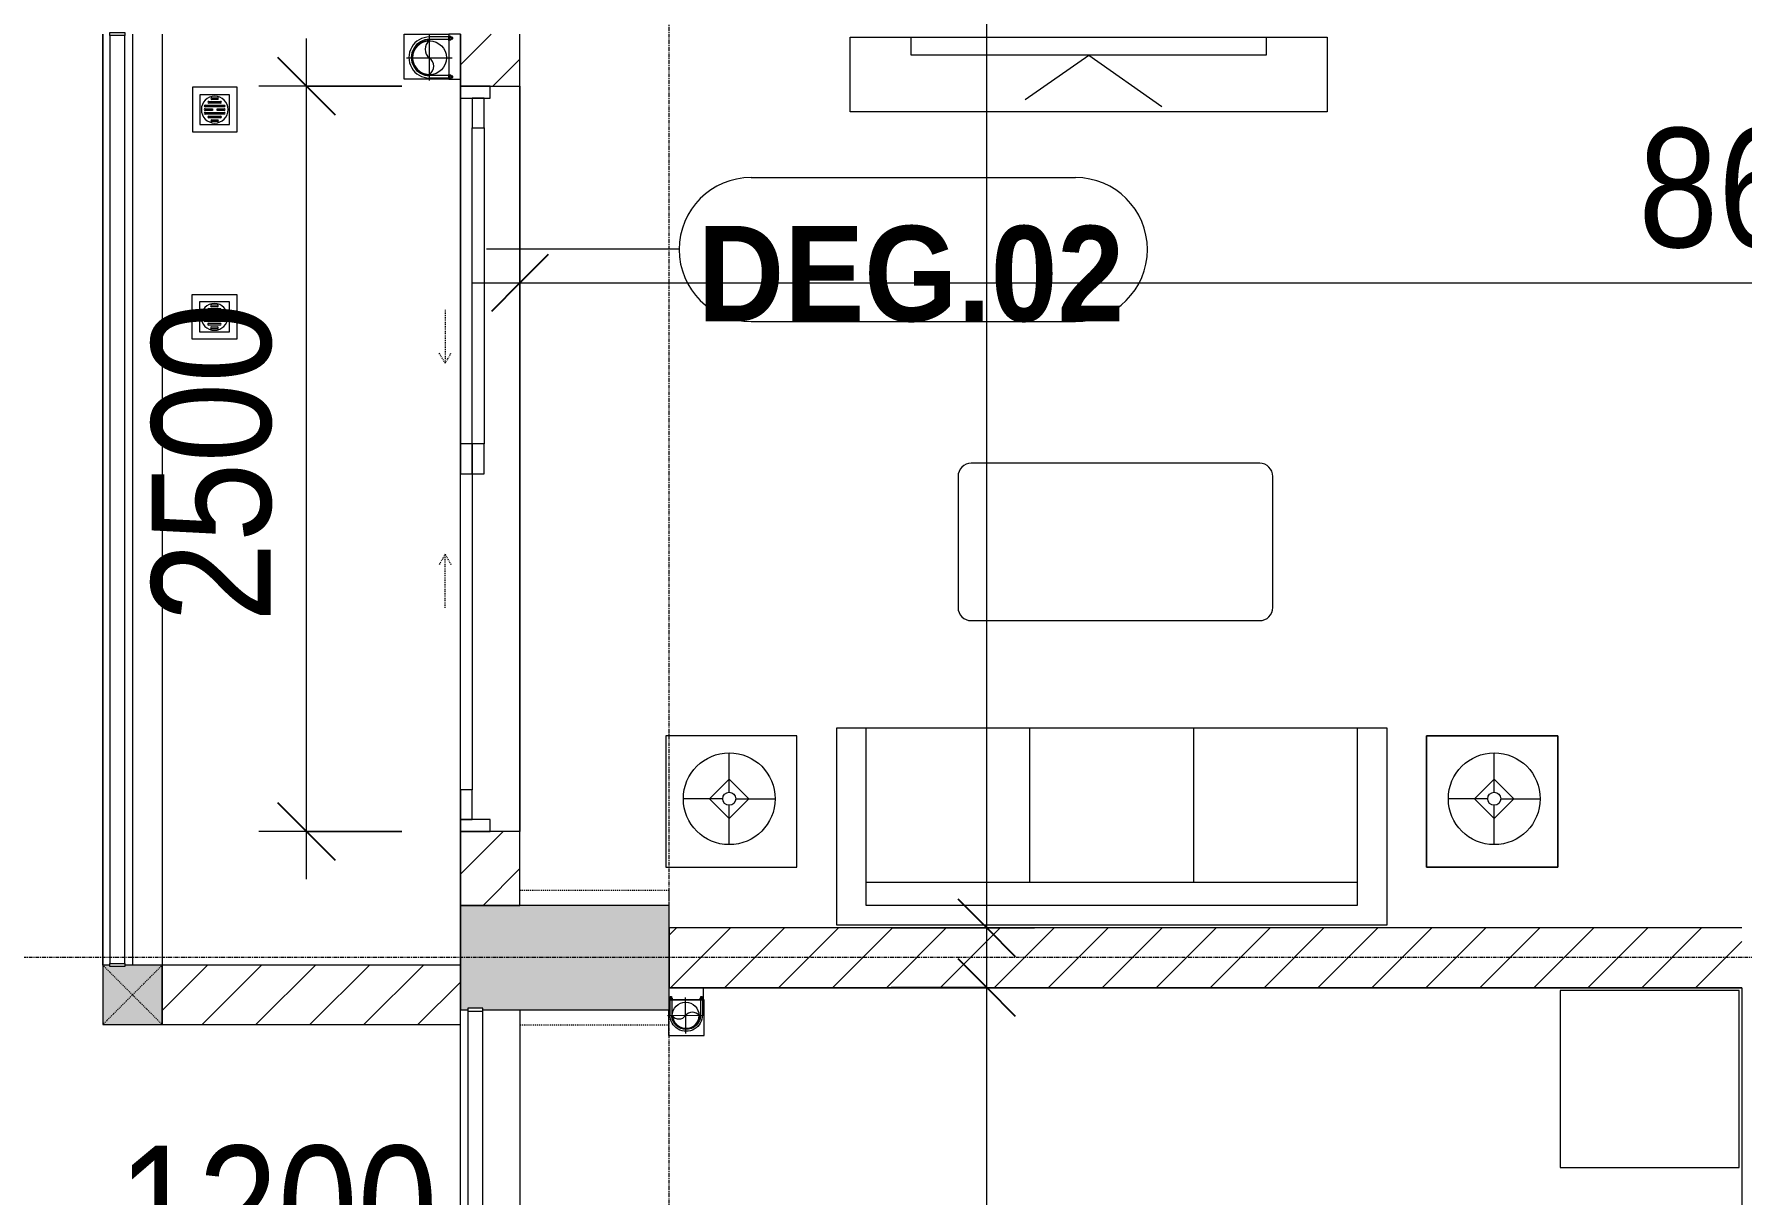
# Model space of a CAD drawing. Header units: millimetres. Extents: x 962 to 239635, y -15958 to 82755.
# Drawn here: x 167773 to 173503, y 60941 to 64835 of the extents above; entities that cross this region are included whole.
import ezdxf

# ---------------------------------------------------------------- set-up
doc = ezdxf.new("R2010")
doc.units = ezdxf.units.MM
for name, pattern in [('Dash', [6, 3, -3]), ('Dash 1_8_', [6.35, 3.175, -3.175]), ('Grid Line', [22.225, 12.7, -3.175, 3.175, -3.175]), ('IMPORT-CENTER _2_', [40.64, 25.4, -5.08, 5.08, -5.08])]:
    doc.linetypes.add(name, pattern=pattern)
for name, color, linetype, lineweight in [('0-1', 7, 'Continuous', 5), ('A-ANNO-DIMS', 211, 'Continuous', 9), ('A-ANNO-DIMS-160', 211, 'Continuous', 9), ('A-AREA', 32, 'Dash 1_8_', 9), ('A-DOOR', 31, 'Continuous', 9), ('A-DOOR-FRAM', 31, 'Continuous', 9), ('A-DOOR-HDLN', 31, 'Dash', 9), ('A-DOOR-IDEN', 31, 'Continuous', 9), ('A-FLOR-1', 250, 'Continuous', 9), ('A-FLOR-2', 9, 'Continuous', 9), ('A-FLOR-HRAL', 11, 'Continuous', 9), ('A-FLOR-HRAL-1', 254, 'Continuous', 9), ('A-FLOR-HRAL-2', 9, 'Continuous', 9), ('A-WALL', 113, 'Continuous', 9), ('A-WALL-2', 9, 'Continuous', 9), ('A-WALL-3', 113, 'Continuous', 18), ('A-WALL-PATT-2', 111, 'Continuous', 9), ('G-IMPT', 8, 'Continuous', 9), ('G-IMPT-1', 254, 'Continuous', 9), ('G-IMPT-2', 8, 'IMPORT-CENTER _2_', 9), ('I-FURN', 30, 'Continuous', 9), ('I-FURN-1', 254, 'Continuous', 9), ('M-EQPM', 50, 'Continuous', 9), ('M-EQPM-1', 254, 'Continuous', 9), ('S-COLS', 52, 'Continuous', 9), ('S-COLS-1', 52, 'Continuous', 5), ('S-COLS-2', 7, 'Continuous', 18), ('S-COLS-5', 52, 'Dash', 9), ('S-COLS-6', 52, 'Continuous', 18), ('S-COLS-HDLN', 52, 'Dash', 9), ('S-GRID-1', 1, 'Grid Line', 9)]:
    doc.layers.add(name, color=color, linetype=linetype, lineweight=lineweight)
doc.styles.add('Arial_B_6', font='arialbd_0.ttf', dxfattribs={"width": 0.9, "height": 320})
doc.styles.add('UTM Avo', font='UTM Avo.ttf', dxfattribs={"width": 0.9, "height": 400})
doc.dimstyles.new('1_Dim_chi_tiet_2_5', dxfattribs={"dimscale": 304.8, "dimtxt": 399.720379, "dimasz": 0.629921, "dimexe": 0.524934, "dimexo": 0.0625, "dimgap": 0.052493, "dimtad": 1, "dimdec": 0, "dimrnd": 5, "dimzin": 0, "dimdsep": 46, "dimtxsty": 'UTM Avo', "dimblk1": 'OBLIQUE', "dimblk2": 'OBLIQUE', "dimsah": 1, "dimcen": 0.09, "dimdle": 0.524934, "dimazin": 0, "dimtfac": 1, "dimtdec": 4, "dimtix": 1, "dimtmove": 0, "dimatfit": 3, "dimfxl": 1.049869, "dimfxlon": 1, "dimtvp": 1, "dimtolj": 1, "dimtzin": 0, "dimarcsym": 2})
doc.dimstyles.new('1_Dim_chi_tiet_2_5_1', dxfattribs={"dimscale": 304.8, "dimtxt": 399.720379, "dimasz": 0.629921, "dimexe": 0.524934, "dimexo": 0.0625, "dimgap": 0.052493, "dimtad": 1, "dimdec": 0, "dimrnd": 5, "dimzin": 0, "dimdsep": 46, "dimtxsty": 'UTM Avo', "dimblk1": 'OBLIQUE', "dimblk2": 'OBLIQUE', "dimsah": 1, "dimcen": 0.09, "dimdle": 0.524934, "dimazin": 0, "dimtfac": 1, "dimtdec": 4, "dimtix": 1, "dimtmove": 0, "dimatfit": 3, "dimfxl": 1.049869, "dimfxlon": 1, "dimtvp": 1, "dimtolj": 1, "dimtzin": 0, "dimarcsym": 2})
pattern_1 = [(45, (61750.9, 0), (-90.50967, 90.50967), [])]

# ---------------------------------------------------------------- blocks, each defined once
blk = doc.blocks.new('NCV_TKTC_KET CAU_rvt-1-TKCS_MB TẦNG 2')
at = {"layer": 'S-COLS-1'}
blk.add_hatch(color=256, dxfattribs=at).paths.add_polyline_path([(108152.6, 61561.9), (108152.6, 61911.9), (107452.6, 61911.9), (107452.6, 61561.9), (107477.5, 61561.9), (107477.5, 61566.9), (107527.5, 61566.9), (107527.5, 61561.9), (107700.9, 61561.9)])
at = {"layer": 'A-FLOR-1'}
for p, q in [((106252.6, 64835.3), (106252.6, 61711.9)), ((107452.4, 64835.3), (107452.4, 61711.9)), ((108152.6, 61635.3), (111752.1, 61635.3)), ((111752.1, 61635.3), (111752.1, 60038.1))]:
    blk.add_line(p, q, dxfattribs=at)
at = {"layer": 'S-COLS-2'}
for p, q in [((108152.6, 61911.9), (107452.6, 61911.9)), ((107452.6, 61911.9), (107452.6, 61561.9)), ((108152.6, 61561.9), (108152.6, 61911.9)), ((107452.6, 61561.9), (107477.5, 61561.9)), ((107527.5, 61561.9), (108152.6, 61561.9))]:
    blk.add_line(p, q, dxfattribs=at)
blk = doc.blocks.new('MAY GIAT - MAY GIAT_dwg-348053-TKCS_MB TẦNG 2')
at = {"layer": 'G-IMPT-1', "flags": 128}
blk.add_lwpolyline([(5, 596.6), (5, 2.3), (605, 2.3), (605, 596.6)], close=True, dxfattribs=at)
blk = doc.blocks.new('MAY GIAT - MAY GIAT-348233-TKCS_MB TẦNG 2')
at = {"layer": 'I-FURN-1'}
for p, q in [((5, 596.6), (5, 2.3)), ((605, 596.6), (5, 596.6)), ((605, 2.3), (605, 596.6)), ((5, 2.3), (605, 2.3))]:
    blk.add_line(p, q, dxfattribs=at)
blk.add_blockref('MAY GIAT - MAY GIAT_dwg-348053-TKCS_MB TẦNG 2', (0, 0))
blk = doc.blocks.new('Railing - 50 x 10mm-901205-TKCS_MB TẦNG 2')
at = {"layer": 'A-FLOR-HRAL-2'}
for p, q in [((25, 5), (-25, 5)), ((-25, 5), (-25, -5)), ((25, -5), (25, 5)), ((-25, -5), (25, -5))]:
    blk.add_line(p, q, dxfattribs=at)
blk = doc.blocks.new('Railing - Railing-883253-TKCS_MB TẦNG 2')
at = {"layer": 'A-FLOR-HRAL-2'}
for p, q in [((84569, 52296.2), (84569, 51181.2)), ((84619, 51181.2), (84619, 52296.2))]:
    blk.add_line(p, q, dxfattribs=at)
for p in [(84594, 52301.2), (84594, 51176.2)]:
    blk.add_blockref('Railing - 50 x 10mm-901205-TKCS_MB TẦNG 2', p)
blk = doc.blocks.new('LOBBY_SOFA_1 - LOBBY_SOFA_1-885811-TKCS_MB TẦNG 2')
at = {"layer": 'I-FURN'}
for p, q in [((-2556, 0), (-2556, -660)), ((-708, 0), (-2556, 0)), ((-708, -660), (-708, 0)), ((-2457, -66), (-2457, -660)), ((-807, -66), (-2457, -66)), ((-807, -660), (-807, -66)), ((-807, -143), (-2457, -143)), ((-1907, -143), (-1907, -660)), ((-1357, -143), (-1357, -660)), ((-3128.2, -193.5), (-2688.2, -193.5)), ((-3128.2, -633.5), (-3128.2, -193.5)), ((-2688.2, -193.5), (-2688.2, -633.5)), ((-575.9, -193.5), (-575.9, -633.5)), ((-135.9, -193.5), (-575.9, -193.5)), ((-135.9, -633.5), (-135.9, -193.5)), ((-2915.4, -269), (-2915.4, -401)), ((-348.6, -269), (-348.6, -401)), ((-2915.4, -357), (-2981.4, -423)), ((-2849.4, -423), (-2915.4, -357)), ((-414.6, -423), (-348.6, -357)), ((-348.6, -357), (-282.6, -423)), ((-2937.4, -423), (-3069.4, -423)), ((-2981.4, -423), (-2915.4, -489)), ((-2915.4, -489), (-2849.4, -423)), ((-2915.4, -445), (-2915.4, -577)), ((-2893.4, -423), (-2761.4, -423)), ((-370.6, -423), (-502.6, -423)), ((-348.6, -489), (-414.6, -423)), ((-282.6, -423), (-348.6, -489)), ((-348.6, -445), (-348.6, -577)), ((-326.6, -423), (-194.6, -423)), ((-2688.2, -633.5), (-3128.2, -633.5)), ((-2556, -660), (-708, -660)), ((-575.9, -633.5), (-135.9, -633.5)), ((-1160.3, -1020.5), (-2128.3, -1020.5)), ((-2172.3, -1064.5), (-2172.3, -1504.5)), ((-1116.3, -1504.5), (-1116.3, -1064.5)), ((-2128.3, -1548.5), (-1160.3, -1548.5))]:
    blk.add_line(p, q, dxfattribs=at)
for centre, radius in [((-2915.4, -423), 154), ((-348.6, -423), 154), ((-2915.4, -423), 22), ((-348.6, -423), 22)]:
    blk.add_circle(centre, radius, dxfattribs=at)
for centre, start, end in [((-2128.3, -1064.5), 90, 180), ((-1160.3, -1064.5), 0, 90), ((-2128.3, -1504.5), 180, 270), ((-1160.3, -1504.5), 270, 0)]:
    blk.add_arc(centre, 44, start, end, dxfattribs=at)
at = {"layer": 'I-FURN-1'}
for p, q in [((-708, 0), (-2556, 0)), ((-2556, 0), (-2556, -660)), ((-708, -660), (-708, 0)), ((-2688.2, -193.5), (-3128.2, -193.5)), ((-3128.2, -193.5), (-3128.2, -633.5)), ((-2688.2, -633.5), (-2688.2, -193.5)), ((-135.9, -193.5), (-575.9, -193.5)), ((-575.9, -193.5), (-575.9, -633.5)), ((-135.9, -633.5), (-135.9, -193.5)), ((-3128.2, -633.5), (-2688.2, -633.5)), ((-2556, -660), (-708, -660)), ((-575.9, -633.5), (-135.9, -633.5)), ((-1160.3, -1020.5), (-2128.3, -1020.5)), ((-2172.3, -1064.5), (-2172.3, -1504.5)), ((-1116.3, -1504.5), (-1116.3, -1064.5)), ((-2128.3, -1548.5), (-1160.3, -1548.5))]:
    blk.add_line(p, q, dxfattribs=at)
for centre, start, end in [((-2128.3, -1064.5), 90, 180), ((-1160.3, -1064.5), 0, 90), ((-2128.3, -1504.5), 180, 270), ((-1160.3, -1504.5), 270, 0)]:
    blk.add_arc(centre, 44, start, end, dxfattribs=at)
blk = doc.blocks.new('THU NUOC - THU NUOC-455054-TKCS_MB TẦNG 2')
at = {"layer": 'M-EQPM-1'}
for p, q in [((-66.3, -70.6), (-66.3, 79.4)), ((-66.3, 79.4), (83.7, 79.4)), ((83.7, 79.4), (83.7, -70.6)), ((58.7, 54.4), (-41.3, 54.4)), ((-41.3, 54.4), (-41.3, -45.6)), ((-23.3, 19.6), (40.9, 19.6)), ((40.9, 13.6), (-23.3, 13.6)), ((-23.3, 7.2), (0.7, 7.2)), ((0.7, 1.2), (-23.3, 1.2)), ((-11, 32.1), (28.5, 32.1)), ((28.5, 26.1), (-11, 26.1)), ((-1.1, 44.5), (18.5, 44.5)), ((18.5, 38.5), (-1.1, 38.5)), ((0.7, 7.2), (0.7, 1.2)), ((16.7, 1.2), (16.7, 7.2)), ((16.7, 7.2), (40.9, 7.2)), ((40.9, 1.2), (16.7, 1.2)), ((58.7, -45.6), (58.7, 54.4)), ((-41.3, -45.6), (58.7, -45.6)), ((-23.3, -4.8), (40.9, -4.8)), ((40.9, -10.8), (-23.3, -10.8)), ((-11, -17.3), (28.5, -17.3)), ((28.5, -23.3), (-11, -23.3)), ((-1.1, -29.6), (18.5, -29.6)), ((18.5, -35.6), (-1.1, -35.6)), ((83.7, -70.6), (-66.3, -70.6))]:
    blk.add_line(p, q, dxfattribs=at)
for centre, radius, start, end in [((8.7, 4.4), 45, 0, 180), ((8.7, 4.4), 45, 360, 180), ((8.7, 4.4), 45, 180, 0), ((8.7, 4.4), 45, 180, 360), ((-23.3, 16.6), 3, 90, 270), ((-23.3, 4.2), 3, 90, 270), ((-11, 29.1), 3, 90, 270), ((-1.1, 41.5), 3, 90, 270), ((18.5, 41.5), 3, 270, 90), ((28.5, 29.1), 3, 270, 90), ((40.9, 16.6), 3, 270, 90), ((40.9, 4.2), 3, 270, 90), ((-23.3, -7.8), 3, 90, 270), ((-11, -20.3), 3, 90, 270), ((-1.1, -32.6), 3, 90, 270), ((18.5, -32.6), 3, 270, 90), ((28.5, -20.3), 3, 270, 90), ((40.9, -7.8), 3, 270, 90)]:
    blk.add_arc(centre, radius, start, end, dxfattribs=at)
blk = doc.blocks.new('RES_BAN AN - RES_BAN AN-901221-TKCS_MB TẦNG 2')
at = {"layer": 'I-FURN-1'}
for p, q in [((0, 250), (1600, 250)), ((0, 0), (0, 250)), ((1600, 250), (1600, 0)), ((1600, 0), (0, 0))]:
    blk.add_line(p, q, dxfattribs=at)
blk = doc.blocks.new('KE TIVI-2 - KE TIVI-2-901222-TKCS_MB TẦNG 2')
at = {"layer": 'I-FURN-1'}
for p, q in [((0, 60), (-245.7, 232.1)), ((213, 209.1), (0, 60)), ((-595.6, 60), (595.6, 60)), ((-595.6, 0), (-595.6, 60)), ((595.6, 60), (595.6, 0)), ((595.6, 0), (-595.6, 0))]:
    blk.add_line(p, q, dxfattribs=at)
blk = doc.blocks.new('NCV_TKTC_TANG 2_rvt-1-TKCS_MB TẦNG 2')
at = {"layer": 'A-FLOR-2'}
for p, q in [((106452.6, 64835.3), (106452.6, 61711.9)), ((107652.6, 64660.3), (107652.6, 62160.3)), ((107652.6, 62160.3), (107652.6, 64660.3)), ((107452.6, 64620.3), (107452.6, 63460.3))]:
    blk.add_line(p, q, dxfattribs=at)
at = {"layer": 'A-WALL-2'}
for p, q in [((107652.6, 61561.9), (107652.6, 60436.9)), ((107452.6, 60436.9), (107452.6, 61511.9))]:
    blk.add_line(p, q, dxfattribs=at)
at = {"layer": 'A-FLOR-HRAL-1'}
blk.add_blockref('Railing - Railing-883253-TKCS_MB TẦNG 2', (22908.5, 9260.7), dxfattribs=at)
at = {"layer": 'I-FURN-1', "rotation": 180}
for name, p in [('RES_BAN AN - RES_BAN AN-901221-TKCS_MB TẦNG 2', (110360.8, 64824.9)), ('KE TIVI-2 - KE TIVI-2-901222-TKCS_MB TẦNG 2', (109560.8, 64824.9)), ('LOBBY_SOFA_1 - LOBBY_SOFA_1-885811-TKCS_MB TẦNG 2', (108006.1, 61846.9))]:
    blk.add_blockref(name, p, dxfattribs=at)
at = {"layer": 'I-FURN-1'}
blk.add_blockref('MAY GIAT - MAY GIAT-348233-TKCS_MB TẦNG 2', (111137.6, 61030.3), dxfattribs=at)
at = {"layer": 'M-EQPM-1'}
blk.add_blockref('THU NUOC - THU NUOC-455054-TKCS_MB TẦNG 2', (106618.8, 63882.2), dxfattribs=at)
blk = doc.blocks.new('DEG_02-DEG_03 - DEG_02-2500x2400mm-CỬA ĐI 02 CÁNH TRƯỢT-625766-TKCS_MB TẦNG 2')
at = {"layer": 'A-DOOR'}
for p, q in [((-1110, 100), (-1210, 100)), ((-1210, 100), (-1210, 60)), ((-1210, 60), (-1110, 60)), ((-1110, 60), (-1110, 100)), ((-1110, 100), (-50, 100)), ((-50, 60), (-1110, 60)), ((50, 100), (-50, 100)), ((-50, 100), (-50, 60)), ((50, 60), (-50, 60)), ((-50, 60), (-50, 20)), ((-50, 60), (50, 60)), ((50, 60), (50, 100)), ((50, 20), (50, 60)), ((50, 60), (1110, 60)), ((1210, 60), (1110, 60)), ((1110, 60), (1110, 20)), ((1210, 20), (1210, 60)), ((-50, 20), (50, 20)), ((1110, 20), (50, 20)), ((1110, 20), (1210, 20))]:
    blk.add_line(p, q, dxfattribs=at)
at = {"layer": 'A-DOOR-FRAM'}
for p, q in [((-1210, 100), (-1250, 100)), ((-1250, 100), (-1250, 0)), ((-1210, 0), (-1210, 100)), ((1250, 100), (1210, 100)), ((1210, 100), (1210, 0)), ((1250, 0), (1250, 100)), ((-1250, 0), (-1210, 0)), ((1210, 0), (1250, 0))]:
    blk.add_line(p, q, dxfattribs=at)
at = {"layer": 'A-DOOR-HDLN'}
for p, q in [((-500.4, 151.1), (-320.4, 151.1)), ((-320.4, 151.1), (-355, 171.1)), ((-320.4, 151.1), (-355, 131.1)), ((320.4, 151.1), (355, 171.1)), ((320.4, 151.1), (355, 131.1)), ((500.4, 151.1), (320.4, 151.1))]:
    blk.add_line(p, q, dxfattribs=at)
blk = doc.blocks.new('Railing - 50 x 10mm-1251311-TKCS_MB TẦNG 2')
at = {"layer": 'A-FLOR-HRAL'}
for p, q in [((25, 5), (-25, 5)), ((-25, 5), (-25, -5)), ((25, -5), (25, 5)), ((-25, -5), (25, -5))]:
    blk.add_line(p, q, dxfattribs=at)
blk = doc.blocks.new('Railing - Railing-1262642-TKCS_MB TẦNG 2')
at = {"layer": 'A-FLOR-HRAL'}
for p, q in [((106276.6, 64830.3), (106276.6, 61716.9)), ((106326.6, 61716.9), (106326.6, 64830.3))]:
    blk.add_line(p, q, dxfattribs=at)
at = {"extrusion": (0, 0, -1), "zscale": -1}
for p in [(-106301.6, 64835.3), (-106301.6, 61711.9)]:
    blk.add_blockref('Railing - 50 x 10mm-1251311-TKCS_MB TẦNG 2', p, dxfattribs=at)
blk = doc.blocks.new('TKTC_XREF_251221_MB TANG 2-7 - TKTC_XREF_260130_MB TANG 2-5_dwg_$cc-4746808-TKCS_MB TẦNG 2')
at = {"layer": 'G-IMPT-2'}
for p, q in [((0, -0.673), (0, 0.673)), ((-0.673, 0), (0.673, 0))]:
    blk.add_line(p, q, dxfattribs=at)
at = {"layer": 'M-EQPM'}
blk.add_circle((0, 0), 0.5, dxfattribs=at)
for centre, radius, start, end in [((0, 0), 0.5, 90, 270), ((0.188, 0.25), 0.313, 126.8699, 233.1301), ((-0.188, -0.25), 0.313, 306.8699, 53.1301)]:
    blk.add_arc(centre, radius, start, end, dxfattribs=at)
blk = doc.blocks.new('TKTC_XREF_251221_MB TANG 2-7 - TKTC_XREF_260130_MB TANG 2-5_dwg_CUM U_DN100-4746796-TKCS_MB TẦNG 2')
at = {"layer": 'G-IMPT'}
blk.add_hatch(color=256, dxfattribs=at).paths.add_polyline_path([(0, 61), (0, 57), (14.8, 55.1), (28.5, 49.4), (40.3, 40.3), (49.4, 28.5), (55.1, 14.8), (57, 0), (55.1, -14.8), (49.4, -28.5), (40.3, -40.3), (28.5, -49.4), (14.8, -55.1), (0, -57), (0, -61), (15.8, -58.9), (30.5, -52.8), (43.1, -43.1), (52.8, -30.5), (58.9, -15.8), (61, 0), (58.9, 15.8), (52.8, 30.5), (43.1, 43.1), (30.5, 52.8), (15.8, 58.9)])
for p, q in [((-79.1, 66.6), (-79.1, 63.4)), ((-76.6, 66.6), (-76.6, 63.4)), ((-74.6, 66.6), (-74.6, 63.4)), ((-72.7, 69.3), (-72.7, 60.7)), ((-66.9, 67.9), (-71.7, 67.9)), ((-66.9, 62.1), (-71.7, 62.1)), ((-65, 69), (0, 69)), ((-79.1, -63.4), (-79.1, -66.6)), ((-76.6, -63.4), (-76.6, -66.6)), ((-74.6, -63.4), (-74.6, -66.6)), ((-72.7, -60.7), (-72.7, -69.3)), ((-66.9, -62.1), (-71.7, -62.1)), ((-66.9, -67.9), (-71.7, -67.9)), ((-65, -69), (0, -69))]:
    blk.add_line(p, q, dxfattribs=at)
at = {"layer": 'G-IMPT', "flags": 128}
for points in [[(-72.7, 67.6), (-78.1, 67.6), (-78.1, 62.4), (-72.7, 62.4)], [(-71.7, 59.2), (-66.9, 59.2), (-66.9, 70.8), (-71.7, 70.8)], [(-66.9, 70.8), (-66.9, 72.7), (-65, 72.7), (-65, 57.3), (-66.9, 57.3), (-66.9, 59.2)], [(-65, 61), (0, 61), (0, 57)], [(-66.9, -59.2), (-66.9, -57.3), (-65, -57.3), (-65, -72.7), (-66.9, -72.7), (-66.9, -70.8)], [(-65, -61), (0, -61), (0, -57)], [(-72.7, -62.4), (-78.1, -62.4), (-78.1, -67.6), (-72.7, -67.6)], [(-71.7, -70.8), (-66.9, -70.8), (-66.9, -59.2), (-71.7, -59.2)]]:
    blk.add_lwpolyline(points, dxfattribs=at)
at = {"layer": 'G-IMPT'}
for centre, radius, start, end in [((-78.1, 66.6), 0.96, 90, 180), ((-78.1, 63.4), 0.96, 180, 270), ((-71.1, 69.3), 1.56, 112.61986, 247.38014), ((-67.9, 65), 4.8, 143.1301, 216.8699), ((-71.1, 60.7), 1.56, 112.61986, 247.38014), ((0, 0), 69, 270, 90), ((0, 0), 61, 270, 90), ((0, 0), 57, 270, 90), ((-78.1, -63.4), 0.96, 90, 180), ((-78.1, -66.6), 0.96, 180, 270), ((-71.1, -60.7), 1.56, 112.61986, 247.38014), ((-67.9, -65), 4.8, 143.1301, 216.8699), ((-71.1, -69.3), 1.56, 112.61986, 247.38014)]:
    blk.add_arc(centre, radius, start, end, dxfattribs=at)
blk = doc.blocks.new('TKTC_XREF_251221_MB TANG 2-7 - TKTC_XREF_260130_MB TANG 2-5_dwg_$cc-4746798-TKCS_MB TẦNG 2')
at = {"layer": 'G-IMPT-2'}
for p, q in [((0, -0.673), (0, 0.673)), ((-0.673, 0), (0.673, 0))]:
    blk.add_line(p, q, dxfattribs=at)
at = {"layer": 'M-EQPM'}
blk.add_circle((0, 0), 0.5, dxfattribs=at)
for centre, radius, start, end in [((0, 0), 0.5, 90, 270), ((0.188, 0.25), 0.313, 126.8699, 233.1301), ((-0.188, -0.25), 0.313, 306.8699, 53.1301)]:
    blk.add_arc(centre, radius, start, end, dxfattribs=at)
blk = doc.blocks.new('TKTC_XREF_251221_MB TANG 2-7 - TKTC_XREF_260130_MB TANG 2-5_dwg_CUM U_DN100-4746799-TKCS_MB TẦNG 2')
at = {"layer": 'G-IMPT'}
blk.add_hatch(color=256, dxfattribs=at).paths.add_polyline_path([(0, 61), (15.8, 58.9), (30.5, 52.8), (43.1, 43.1), (52.8, 30.5), (58.9, 15.8), (61, 0), (58.9, -15.8), (52.8, -30.5), (43.1, -43.1), (30.5, -52.8), (15.8, -58.9), (0, -61), (0, -57), (14.8, -55.1), (28.5, -49.4), (40.3, -40.3), (49.4, -28.5), (55.1, -14.8), (57, 0), (55.1, 14.8), (49.4, 28.5), (40.3, 40.3), (28.5, 49.4), (14.8, 55.1), (0, 57)])
for p, q in [((-79.1, 66.6), (-79.1, 63.4)), ((-76.6, 66.6), (-76.6, 63.4)), ((-74.6, 66.6), (-74.6, 63.4)), ((-72.7, 69.3), (-72.7, 60.7)), ((-66.9, 67.9), (-71.7, 67.9)), ((-66.9, 62.1), (-71.7, 62.1)), ((-65, 69), (0, 69)), ((-79.1, -63.4), (-79.1, -66.6)), ((-76.6, -63.4), (-76.6, -66.6)), ((-74.6, -63.4), (-74.6, -66.6)), ((-72.7, -60.7), (-72.7, -69.3)), ((-66.9, -62.1), (-71.7, -62.1)), ((-66.9, -67.9), (-71.7, -67.9)), ((-65, -69), (0, -69))]:
    blk.add_line(p, q, dxfattribs=at)
at = {"layer": 'G-IMPT', "flags": 128}
for points in [[(-66.9, 70.8), (-66.9, 72.7), (-65, 72.7), (-65, 57.3), (-66.9, 57.3), (-66.9, 59.2)], [(-72.7, 67.6), (-78.1, 67.6), (-78.1, 62.4), (-72.7, 62.4)], [(-71.7, 59.2), (-66.9, 59.2), (-66.9, 70.8), (-71.7, 70.8)], [(-65, 61), (0, 61), (0, 57)], [(-72.7, -62.4), (-78.1, -62.4), (-78.1, -67.6), (-72.7, -67.6)], [(-71.7, -70.8), (-66.9, -70.8), (-66.9, -59.2), (-71.7, -59.2)], [(-66.9, -59.2), (-66.9, -57.3), (-65, -57.3), (-65, -72.7), (-66.9, -72.7), (-66.9, -70.8)], [(-65, -61), (0, -61), (0, -57)]]:
    blk.add_lwpolyline(points, dxfattribs=at)
at = {"layer": 'G-IMPT'}
for centre, radius, start, end in [((-78.1, 66.6), 0.96, 90, 180), ((-78.1, 63.4), 0.96, 180, 270), ((-71.1, 69.3), 1.56, 112.61986, 247.38014), ((-67.9, 65), 4.8, 143.1301, 216.8699), ((-71.1, 60.7), 1.56, 112.61986, 247.38014), ((0, 0), 69, 270, 90), ((0, 0), 61, 270, 90), ((0, 0), 57, 270, 90), ((-78.1, -63.4), 0.96, 90, 180), ((-78.1, -66.6), 0.96, 180, 270), ((-71.1, -60.7), 1.56, 112.61986, 247.38014), ((-67.9, -65), 4.8, 143.1301, 216.8699), ((-71.1, -69.3), 1.56, 112.61986, 247.38014)]:
    blk.add_arc(centre, radius, start, end, dxfattribs=at)
blk = doc.blocks.new('TKTC_XREF_251221_MB TANG 2-7 - TKTC_XREF_260130_MB TANG 2-5_dwg_THU NUOC - THU NUOC-444531-TKCS_MB TẦNG 1-4746804-TKCS_MB TẦNG 2')
at = {"layer": 'G-IMPT'}
for p, q in [((-23.3, 10.8), (40.9, 10.8)), ((40.9, 4.8), (-23.3, 4.8)), ((-11, 23.3), (28.5, 23.3)), ((28.5, 17.3), (-11, 17.3)), ((-1.1, 35.6), (18.5, 35.6)), ((18.5, 29.6), (-1.1, 29.6)), ((-23.3, -13.6), (40.9, -13.6)), ((40.9, -19.6), (-23.3, -19.6)), ((-11, -26.1), (28.5, -26.1)), ((28.5, -32.1), (-11, -32.1)), ((-1.1, -38.5), (18.5, -38.5)), ((18.5, -44.5), (-1.1, -44.5))]:
    blk.add_line(p, q, dxfattribs=at)
at = {"layer": 'G-IMPT', "flags": 128}
for points in [[(83.7, -79.4), (83.7, 70.6), (-66.3, 70.6), (-66.3, -79.4)], [(58.7, -54.4), (58.7, 45.6), (-41.3, 45.6), (-41.3, -54.4)]]:
    blk.add_lwpolyline(points, close=True, dxfattribs=at)
for points in [[(-23.3, -1.2), (0.7, -1.2), (0.7, -7.2), (-23.3, -7.2)], [(40.9, -7.2), (16.7, -7.2), (16.7, -1.2), (40.9, -1.2)]]:
    blk.add_lwpolyline(points, dxfattribs=at)
at = {"layer": 'G-IMPT'}
for centre, radius, start, end in [((8.7, -4.4), 45, 360, 180), ((8.7, -4.4), 45, 360, 180), ((-23.3, 7.8), 3, 90, 270), ((-11, 20.3), 3, 90, 270), ((-1.1, 32.6), 3, 90, 270), ((18.5, 32.6), 3, 270, 90), ((28.5, 20.3), 3, 270, 90), ((40.9, 7.8), 3, 270, 90), ((8.7, -4.4), 45, 180, 360), ((8.7, -4.4), 45, 180, 360), ((-23.3, -4.2), 3, 90, 270), ((-23.3, -16.6), 3, 90, 270), ((-11, -29.1), 3, 90, 270), ((-1.1, -41.5), 3, 90, 270), ((18.5, -41.5), 3, 270, 90), ((28.5, -29.1), 3, 270, 90), ((40.9, -4.2), 3, 270, 90), ((40.9, -16.6), 3, 270, 90)]:
    blk.add_arc(centre, radius, start, end, dxfattribs=at)
blk = doc.blocks.new('TKTC_XREF_251221_MB TANG 2-7 - TKTC_XREF_251221_MB TANG 2-7-2039446-TKCS_MB TẦNG 2')
at = {"layer": 'M-EQPM'}
for p, q in [((73611.5, 47597.9), (73761.1, 47597.9)), ((73611.5, 47447.5), (73611.5, 47597.9)), ((73761.1, 47597.9), (73761.1, 47447.5)), ((73800, 47598), (73761.3, 47597.7)), ((73761.3, 47597.7), (73761.3, 47447.3)), ((73761.1, 47447.5), (73611.5, 47447.5)), ((73761.3, 47447.3), (73800, 47447.5)), ((74615.8, 44398.4), (74500, 44398.4)), ((74500, 44358.4), (74615.8, 44358.4)), ((74617.8, 44358.4), (74500, 44358.4)), ((74615.8, 44358.4), (74615.8, 44398.4)), ((74617.8, 44238.4), (74617.8, 44358.4)), ((74498.2, 44325), (74498.2, 44238.4)), ((74498.2, 44238.4), (74617.8, 44238.4))]:
    blk.add_line(p, q, dxfattribs=at)
for name, p, xscale, yscale, zscale, rotation in [('TKTC_XREF_251221_MB TANG 2-7 - TKTC_XREF_260130_MB TANG 2-5_dwg_$cc-4746808-TKCS_MB TẦNG 2', (73696.2, 47519.1), 113.7150000000073, 113.7150000000073, 113.7150000000073, 359.9990086636432), ('TKTC_XREF_251221_MB TANG 2-7 - TKTC_XREF_260130_MB TANG 2-5_dwg_CUM U_DN100-4746796-TKCS_MB TẦNG 2', (73696.2, 47519.9), 0.9975000000000008, 0.9975000000000008, 0.9975000000000008, 180.000991338195), ('TKTC_XREF_251221_MB TANG 2-7 - TKTC_XREF_260130_MB TANG 2-5_dwg_$cc-4746798-TKCS_MB TẦNG 2', (74555.8, 44305.5), 90.00000000005122, 90.00000000005122, 90.00000000005122, 90.37402677993775)]:
    blk.add_blockref(name, p, dxfattribs=dict(xscale=xscale, yscale=yscale, zscale=zscale, rotation=rotation))
blk.add_blockref('TKTC_XREF_251221_MB TANG 2-7 - TKTC_XREF_260130_MB TANG 2-5_dwg_THU NUOC - THU NUOC-444531-TKCS_MB TẦNG 1-4746804-TKCS_MB TẦNG 2', (72967.2, 47349.4))
at = {"extrusion": (0, 0, -1), "xscale": 0.7894736842105242, "yscale": 0.7894736842105242, "zscale": -0.7894736842105242, "rotation": 269.9999999984439}
blk.add_blockref('TKTC_XREF_251221_MB TANG 2-7 - TKTC_XREF_260130_MB TANG 2-5_dwg_CUM U_DN100-4746799-TKCS_MB TẦNG 2', (-74557.6, 44307.1), dxfattribs=at)
blk = doc.blocks.new('G1_SOF - BO TRU - 200x200-3052401-TKCS_MB TẦNG 2')
at = {"layer": 'S-COLS-HDLN'}
for p, q in [((-100, -100), (100, 100)), ((100, -100), (-100, 100))]:
    blk.add_line(p, q, dxfattribs=at)
blk = doc.blocks.new('DIMBLOCK103-TKCS_MB TẦNG 2')
at = {"layer": 'A-ANNO-DIMS-160'}
for p, q in [((168687, 62000.3), (168687, 64820.3)), ((169007, 64660.3), (168527, 64660.3)), ((168687, 64660.3), (169007, 64660.3)), ((169007, 62160.3), (168527, 62160.3)), ((168687, 62160.3), (169007, 62160.3))]:
    blk.add_line(p, q, dxfattribs=at)
at = {"layer": 'A-ANNO-DIMS-160', "lineweight": 25}
for p, q in [((168687, 64660.3), (168591, 64756.3)), ((168687, 64660.3), (168783, 64564.3)), ((168687, 62160.3), (168591, 62256.3)), ((168687, 62160.3), (168783, 62064.3))]:
    blk.add_line(p, q, dxfattribs=at)
at = {"layer": 'A-ANNO-DIMS-160', "color": 0, "insert": (168167.3, 62862.5), "char_height": 400, "width": 1314.636, "attachment_point": 1, "rotation": 90, "line_spacing_factor": 1.110334, "style": 'UTM Avo'}
blk.add_mtext('2500', dxfattribs=at)
blk = doc.blocks.new('_Oblique')
at = {"color": 0, "linetype": 'ByBlock', "lineweight": -2}
blk.add_line((-0.5, -0.5), (0.5, 0.5), dxfattribs=at)
blk = doc.blocks.new('STN_Door Tag - STN_Door Tag-1788670-TKCS_MB TẦNG 2')
at = {"layer": 'A-DOOR-IDEN'}
for p, q in [((-3.37, 1.495), (3.431, 1.495)), ((-3.37, -1.524), (3.431, -1.524))]:
    blk.add_line(p, q, dxfattribs=at)
for centre, start, end in [((-3.37, -0.015), 90, 270), ((3.431, -0.015), 270, 90)]:
    blk.add_arc(centre, 1.509, start, end, dxfattribs=at)
blk = doc.blocks.new('DIMBLOCK309-TKCS_MB TẦNG 2')
at = {"layer": 'A-ANNO-DIMS-160'}
for p, q in [((170969.3, 61676.9), (170969.3, 69996.9)), ((171289.3, 69836.9), (170809.3, 69836.9)), ((170969.3, 69836.9), (171289.3, 69836.9)), ((170649.3, 61836.9), (171129.3, 61836.9)), ((170969.3, 61836.9), (170649.3, 61836.9))]:
    blk.add_line(p, q, dxfattribs=at)
at = {"layer": 'A-ANNO-DIMS-160', "lineweight": 25}
for p, q in [((170969.3, 69836.9), (170873.3, 69932.9)), ((170969.3, 69836.9), (171065.3, 69740.9)), ((170969.3, 61836.9), (170873.3, 61932.9)), ((170969.3, 61836.9), (171065.3, 61740.9))]:
    blk.add_line(p, q, dxfattribs=at)
at = {"layer": 'A-ANNO-DIMS-160', "color": 0, "insert": (170449.6, 65289.2), "char_height": 400, "width": 1314.636, "attachment_point": 1, "rotation": 90, "line_spacing_factor": 1.110334, "style": 'UTM Avo'}
blk.add_mtext('8000', dxfattribs=at)
blk = doc.blocks.new('DIMBLOCK310-TKCS_MB TẦNG 2')
at = {"layer": 'A-ANNO-DIMS-160'}
for p, q in [((169403.5, 64320.6), (169403.5, 63840.6)), ((169403.5, 64000.6), (169403.5, 64320.6)), ((178003.5, 64320.6), (178003.5, 63840.6)), ((178003.5, 64000.6), (178003.5, 64320.6)), ((169243.5, 64000.6), (178163.5, 64000.6))]:
    blk.add_line(p, q, dxfattribs=at)
at = {"layer": 'A-ANNO-DIMS-160', "lineweight": 25}
for p, q in [((169403.5, 64000.6), (169499.5, 64096.6)), ((178003.5, 64000.6), (178099.5, 64096.6)), ((169403.5, 64000.6), (169307.5, 63904.6)), ((178003.5, 64000.6), (177907.5, 63904.6))]:
    blk.add_line(p, q, dxfattribs=at)
at = {"layer": 'A-ANNO-DIMS-160', "color": 0, "insert": (173155.7, 64520.3), "char_height": 400, "width": 1314.636, "attachment_point": 1, "line_spacing_factor": 1.110334, "style": 'UTM Avo'}
blk.add_mtext('8600', dxfattribs=at)
blk = doc.blocks.new('DIMBLOCK311-TKCS_MB TẦNG 2')
at = {"layer": 'A-ANNO-DIMS-160'}
for p, q in [((170969.3, 53351.9), (170969.3, 61796.9)), ((170649.3, 61636.9), (171129.3, 61636.9)), ((170969.3, 61636.9), (170649.3, 61636.9)), ((170649.3, 53511.9), (171129.3, 53511.9)), ((170969.3, 53511.9), (170649.3, 53511.9))]:
    blk.add_line(p, q, dxfattribs=at)
at = {"layer": 'A-ANNO-DIMS-160', "lineweight": 25}
for p, q in [((170969.3, 61636.9), (170873.3, 61732.9)), ((170969.3, 61636.9), (171065.3, 61540.9)), ((170969.3, 53511.9), (170873.3, 53607.9)), ((170969.3, 53511.9), (171065.3, 53415.9))]:
    blk.add_line(p, q, dxfattribs=at)
at = {"layer": 'A-ANNO-DIMS-160', "color": 0, "insert": (170449.6, 57026.7), "char_height": 400, "width": 1314.636, "attachment_point": 1, "rotation": 90, "line_spacing_factor": 1.110334, "style": 'UTM Avo'}
blk.add_mtext('8125', dxfattribs=at)
blk = doc.blocks.new('DIMBLOCK334-TKCS_MB TẦNG 2')
at = {"layer": 'A-ANNO-DIMS-160'}
for p, q in [((168003.5, 60906.1), (168003.5, 60426.1)), ((168003.5, 60586.1), (168003.5, 60906.1)), ((169203.5, 60906.1), (169203.5, 60426.1)), ((169203.5, 60586.1), (169203.5, 60906.1)), ((167843.5, 60586.1), (169363.5, 60586.1))]:
    blk.add_line(p, q, dxfattribs=at)
at = {"layer": 'A-ANNO-DIMS-160', "lineweight": 25}
for p, q in [((168003.5, 60586.1), (168099.5, 60682.1)), ((169203.5, 60586.1), (169299.5, 60682.1)), ((168003.5, 60586.1), (167907.5, 60490.1)), ((169203.5, 60586.1), (169107.5, 60490.1))]:
    blk.add_line(p, q, dxfattribs=at)
at = {"layer": 'A-ANNO-DIMS-160', "color": 0, "insert": (168055.7, 61105.8), "char_height": 400, "width": 1314.636, "attachment_point": 1, "line_spacing_factor": 1.110334, "style": 'UTM Avo'}
blk.add_mtext('1200', dxfattribs=at)

msp = doc.modelspace()

# ---------------------------------------------------------------- hatches: boundary and pattern name
at = {"layer": 'A-WALL-PATT-2'}
h = msp.add_hatch(dxfattribs=at)
h.set_pattern_fill('FP_1', color=256, style=0, pattern_type=2)
h.set_pattern_definition(pattern_1)
h.paths.add_polyline_path([(169203.5, 61911.9), (169403.5, 61911.9), (169403.5, 62160.3), (169203.5, 62160.3)])
h.paths.add_polyline_path([(169403.5, 64660.3), (169403.5, 64835.3), (169203.5, 64835.3), (169203.5, 64660.3)])
h = msp.add_hatch(dxfattribs=at)
h.set_pattern_fill('FP_1', color=256, style=0, pattern_type=2)
h.set_pattern_definition(pattern_1)
h.paths.add_polyline_path([(176903.5, 61636.9), (176903.5, 61836.9), (173703.1, 61836.9), (173703.1, 61636.9), (174288, 61636.9)])
h.paths.add_polyline_path([(173503.1, 61636.9), (173503.1, 61836.9), (169903.5, 61836.9), (169903.5, 61636.9), (172675.9, 61636.9)])
h = msp.add_hatch(dxfattribs=at)
h.set_pattern_fill('FP_1', color=256, style=0, pattern_type=2)
h.set_pattern_definition(pattern_1)
h.paths.add_polyline_path([(169203.5, 61511.9), (169203.5, 61711.9), (168203.5, 61711.4), (168203.5, 61511.9)])
at = {"layer": 'S-COLS-1'}
msp.add_hatch(color=256, dxfattribs=at).paths.add_polyline_path([(168003.5, 61511.9), (168203.5, 61511.9), (168203.5, 61711.9), (168077.5, 61711.4), (168077.5, 61706.9), (168027.5, 61706.9), (168027.5, 61711.9), (168003.5, 61711.4)])

# ---------------------------------------------------------------- linework, layer by layer
at = {"layer": 'A-AREA'}
for p, q in [((169903.4, 61961.9), (169403.5, 61961.9)), ((169903.4, 61961.9), (169903.4, 61911.9)), ((169903.4, 61511.5), (169903.4, 61561.9)), ((169403.5, 61511.5), (169903.4, 61511.5))]:
    msp.add_line(p, q, dxfattribs=at)
at = {"layer": 'A-DOOR-IDEN'}
msp.add_line((169291.6, 64114.3), (169937.5, 64114.3), dxfattribs=at)
at = {"layer": 'A-WALL'}
for p, q in [((168003.5, 61711.9), (168003.5, 64835.3)), ((168103.5, 64835.3), (168103.5, 61711.9)), ((169403.5, 64660.3), (169403.5, 62160.3)), ((169203.5, 63460.3), (169203.5, 64620.3)), ((168203.5, 61711.9), (168203.5, 61511.9))]:
    msp.add_line(p, q, dxfattribs=at)
at = {"layer": 'A-WALL-3'}
for p, q in [((169203.5, 64835.3), (169203.5, 64660.3)), ((169403.5, 64660.3), (169403.5, 64835.3)), ((169203.5, 64660.3), (169403.5, 64660.3)), ((169403.5, 62160.3), (169203.5, 62160.3)), ((169203.5, 62160.3), (169203.5, 61911.9)), ((169403.5, 61911.9), (169403.5, 62160.3)), ((169203.5, 61911.9), (169403.5, 61911.9)), ((173503.1, 61836.9), (169903.5, 61836.9)), ((169903.5, 61836.9), (169903.5, 61636.9)), ((169203.5, 61711.9), (168203.5, 61711.9)), ((169203.5, 61511.9), (169203.5, 61711.9)), ((169903.5, 61636.9), (173503.1, 61636.9)), ((168203.5, 61511.9), (169203.5, 61511.9))]:
    msp.add_line(p, q, dxfattribs=at)
at = {"layer": 'S-COLS'}
msp.add_line((168203.5, 61511.9), (168203.5, 61711.9), dxfattribs=at)
at = {"layer": 'S-COLS-6'}
for p, q in [((168027.5, 61711.9), (168003.5, 61711.9)), ((168003.5, 61711.9), (168003.5, 61511.9)), ((168203.5, 61711.9), (168077.5, 61711.9)), ((168003.5, 61511.9), (168203.5, 61511.9))]:
    msp.add_line(p, q, dxfattribs=at)
at = {"layer": 'S-GRID-1'}
for p, q in [((169903.5, 19351.6), (169903.5, 76542.3)), ((189415.6, 61736.9), (96253.4, 61736.9))]:
    msp.add_line(p, q, dxfattribs=at)

# ---------------------------------------------------------------- block references
at = {"layer": '0-1'}
for name in ['NCV_TKTC_KET CAU_rvt-1-TKCS_MB TẦNG 2', 'NCV_TKTC_TANG 2_rvt-1-TKCS_MB TẦNG 2']:
    msp.add_blockref(name, (61750.9, 0), dxfattribs=at)
at = {"layer": 'A-DOOR', "rotation": 90}
msp.add_blockref('DEG_02-DEG_03 - DEG_02-2500x2400mm-CỬA ĐI 02 CÁNH TRƯỢT-625766-TKCS_MB TẦNG 2', (169303.5, 63410.3), dxfattribs=at)
at = {"layer": 'A-DOOR-IDEN', "xscale": 159.9999999999999, "yscale": 159.9999999999999, "zscale": 159.9999999999999}
msp.add_blockref('STN_Door Tag - STN_Door Tag-1788670-TKCS_MB TẦNG 2', (170718.2, 64115), dxfattribs=at)
at = {"layer": 'A-FLOR-HRAL'}
msp.add_blockref('Railing - Railing-1262642-TKCS_MB TẦNG 2', (61750.9, 0), dxfattribs=at)
at = {"layer": 'M-EQPM'}
msp.add_blockref('TKTC_XREF_251221_MB TANG 2-7 - TKTC_XREF_251221_MB TANG 2-7-2039446-TKCS_MB TẦNG 2', (95403.5, 17236.9), dxfattribs=at)
at = {"layer": 'S-COLS-5', "rotation": 180}
msp.add_blockref('G1_SOF - BO TRU - 200x200-3052401-TKCS_MB TẦNG 2', (168103.5, 61611.9), dxfattribs=at)

# ---------------------------------------------------------------- texts
at = {"layer": 'A-DOOR-IDEN', "insert": (170715, 64029.6), "char_height": 320, "width": 1467.36, "attachment_point": 5, "line_spacing_factor": 0.936439, "style": 'Arial_B_6'}
msp.add_mtext('\\pt7.2,14.4,21.6,28.8,36,43.2,50.4,57.6,64.8,72,79.2,86.4,93.6,100.8,108,115.2,122.4,129.6,136.8,144,151.2,158.4,165.6,172.8,180,187.2,194.4,201.6,208.8,216,223.2,230.4;DEG.02', dxfattribs=at)

# ---------------------------------------------------------------- dimensions: what is measured, and where the dimension line sits
at = {"layer": 'A-ANNO-DIMS'}
for base, p1, p2, dimstyle, override, picture, middle in [((170969.3, 69836.9), (170649.3, 61836.9), (171289.3, 69836.9), '1_Dim_chi_tiet_2_5_1', {"dimpost": '<>', "dimfxl": 8025.559171}, 'DIMBLOCK309-TKCS_MB TẦNG 2', (170746.3, 65836.9)), ((168687, 64660.3), (169007, 62160.3), (169007, 64660.3), '1_Dim_chi_tiet_2_5', {"dimpost": '<>', "dimfxl": 2500}, 'DIMBLOCK103-TKCS_MB TẦNG 2', (168464, 63410.3)), ((170969.3, 61636.9), (170649.3, 53511.9), (170649.3, 61636.9), '1_Dim_chi_tiet_2_5_1', {"dimpost": '<>', "dimfxl": 8125}, 'DIMBLOCK311-TKCS_MB TẦNG 2', (170746.3, 57574.4))]:
    dim = msp.add_linear_dim(base=base, p1=p1, p2=p2, angle=90, dimstyle=dimstyle, override=override, dxfattribs=at)
    dim.commit()
    dim.dimension.update_dxf_attribs({"geometry": picture, "text_midpoint": middle})
for base, p1, p2, override, picture, middle in [((178003.5, 64000.6), (169403.5, 64320.6), (178003.5, 64320.6), {"dimpost": '<>', "dimfxl": 8600}, 'DIMBLOCK310-TKCS_MB TẦNG 2', (173703.5, 64223.6)), ((169203.5, 60586.1), (168003.5, 60906.1), (169203.5, 60906.1), {"dimpost": '<>', "dimfxl": 1200}, 'DIMBLOCK334-TKCS_MB TẦNG 2', (168603.5, 60809.1))]:
    dim = msp.add_linear_dim(base=base, p1=p1, p2=p2, dimstyle='1_Dim_chi_tiet_2_5_1', override=override, dxfattribs=at)
    dim.commit()
    dim.dimension.update_dxf_attribs({"geometry": picture, "text_midpoint": middle})

doc.saveas('drawing.dxf')
